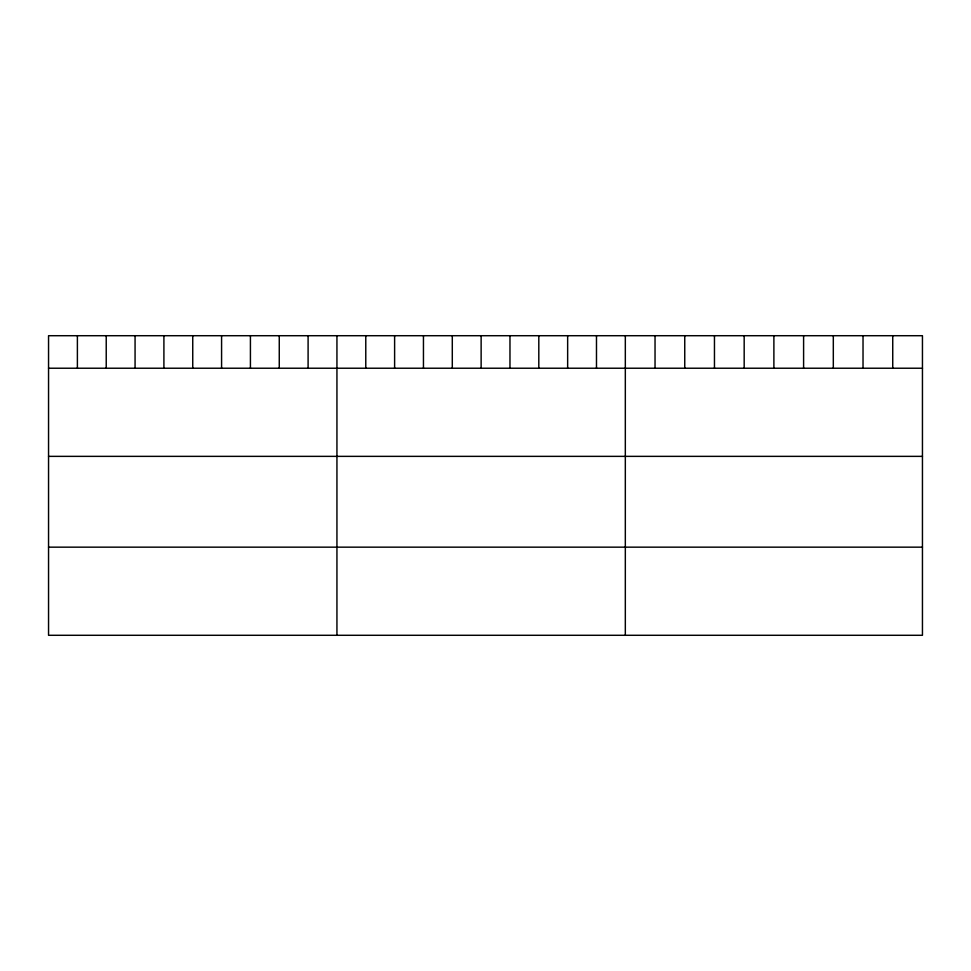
<?xml version="1.0" encoding="UTF-8"?>
<svg xmlns="http://www.w3.org/2000/svg" width="971" height="971" viewBox="0 0 971 971"><rect width="100%" height="100%" fill="white"/><g stroke="black" fill="none" stroke-linecap="round" stroke-linejoin="round"><path stroke-width="1.46" d="M922.45 368.227L922.45 635.289L48.55 635.289L48.55 335.711L922.45 335.711L922.45 368.227L48.55 368.227M48.55 456.358L922.45 456.358M48.55 547.159L922.45 547.159M892.737 335.711L892.737 368.227M863.025 335.711L863.025 368.227M833.312 335.711L833.312 368.227M803.6 335.711L803.6 368.227M773.887 335.711L773.887 368.227M744.174 335.711L744.174 368.227M714.462 335.711L714.462 368.227M684.749 335.711L684.749 368.227M655.037 335.711L655.037 368.227M625.324 335.711L625.324 635.289M596.485 335.711L596.485 368.227M567.647 335.711L567.647 368.227M538.808 335.711L538.808 368.227M509.969 335.711L509.969 368.227M481.131 335.711L481.131 368.227M452.292 335.711L452.292 368.227M423.453 335.711L423.453 368.227M394.614 335.711L394.614 368.227M365.776 335.711L365.776 368.227M336.937 335.711L336.937 635.289M308.098 335.711L308.098 368.227M279.26 335.711L279.26 368.227M250.421 335.711L250.421 368.227M221.582 335.711L221.582 368.227M192.744 335.711L192.744 368.227M163.905 335.711L163.905 368.227M135.066 335.711L135.066 368.227M106.227 335.711L106.227 368.227M77.389 335.711L77.389 368.227"/></g></svg>
